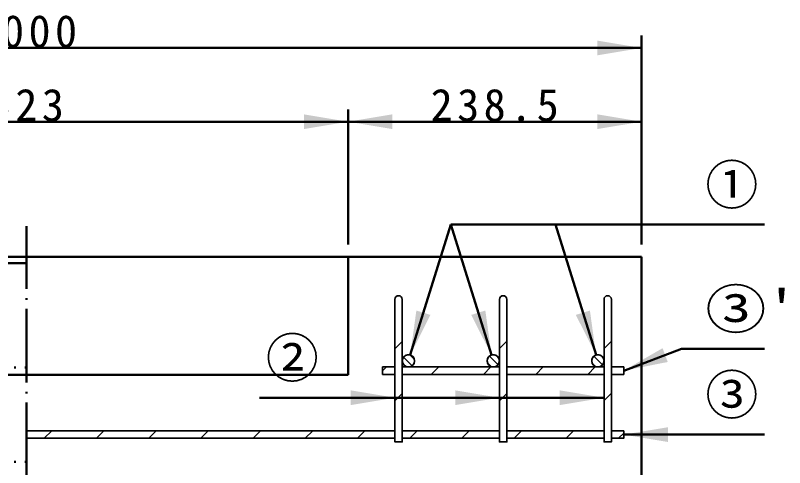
# Model space of a CAD drawing. Units: millimetres, scale not verified. Extents: x -2102 to 2102, y -1485 to 1485.
# Drawn here: x 343 to 968, y -270 to 98 of the extents above; entities that cross this region are included whole.
import ezdxf
from ezdxf.enums import TextEntityAlignment as Align

# ---------------------------------------------------------------- set-up
doc = ezdxf.new("R2010")
doc.units = ezdxf.units.MM
doc.header["$LTSCALE"] = 5
doc.linetypes.add('DOTTED', pattern=[1.75, 0.25, -1.5])
doc.linetypes.add('LONG_DASHED_DOTTED', pattern=[15.25, 12, -1.5, 0.25, -1.5])
doc.layers.add('0-0_V-nasSTD', color=7, linetype='Continuous', lineweight=35)
doc.layers.add('0-1_0', color=7, linetype='Continuous', lineweight=50)
doc.styles.add('ＭＳ ゴシック', font='')
doc.styles.get('ＭＳ ゴシック').set_extended_font_data('MS Gothic')

msp = doc.modelspace()

# ---------------------------------------------------------------- linework, layer by layer
at = {"layer": '0-0_V-nasSTD', "lineweight": 50}
for p, q in [((696.606, -72.473), (663.592, -178.482)), ((696.606, -72.473), (729.619, -178.482)), ((696.606, -72.473), (951.606, -72.473)), ((781.606, -72.473), (814.619, -178.482)), ((837.106, -191.256), (884.136, -173.559)), ((884.136, -173.559), (951.606, -173.559)), ((821.106, -213.256), (541.106, -213.256)), ((837.106, -243.256), (951.606, -243.256))]:
    msp.add_line(p, q, dxfattribs=at)
at = {"layer": '0-0_V-nasSTD'}
for p, q in [((651.106, -133.256), (651.106, -180.256)), ((657.106, -175.256), (657.106, -133.256)), ((742.106, -180.256), (742.106, -133.256)), ((827.106, -180.256), (827.106, -133.256)), ((651.106, -173.425), (657.106, -167.425)), ((736.106, -173.278), (742.106, -167.278)), ((821.106, -173.131), (827.106, -167.131)), ((658.087, -180.281), (665.08, -187.275)), ((663.27, -178.393), (666.968, -182.091)), ((727.919, -179.403), (734.959, -186.442)), ((812.839, -179.47), (819.891, -186.522)), ((726.405, -184.96), (729.402, -187.956)), ((736.106, -186.256), (736.106, -240.256)), ((811.5, -185.202), (814.16, -187.861)), ((641.106, -191.425), (644.275, -188.256)), ((729.032, -188.256), (664.16, -188.256)), ((680.701, -194.256), (686.701, -188.256)), ((723.128, -194.256), (729.128, -188.256)), ((814.048, -188.256), (742.106, -188.256)), ((765.554, -194.256), (771.554, -188.256)), ((807.981, -194.256), (813.981, -188.256)), ((657.106, -194.256), (736.106, -194.256)), ((821.106, -194.256), (742.106, -194.256)), ((651.106, -215.851), (657.106, -209.851)), ((736.106, -215.704), (742.106, -209.704)), ((821.106, -215.557), (827.106, -209.557)), ((366.143, -246.256), (372.143, -240.256)), ((408.569, -246.256), (414.569, -240.256)), ((450.996, -246.256), (456.996, -240.256)), ((493.422, -246.256), (499.422, -240.256)), ((535.848, -246.256), (541.848, -240.256)), ((578.275, -246.256), (584.275, -240.256)), ((620.701, -246.256), (626.701, -240.256)), ((663.128, -246.256), (669.128, -240.256)), ((705.554, -246.256), (711.554, -240.256)), ((747.981, -246.256), (753.981, -240.256)), ((790.407, -246.256), (796.407, -240.256)), ((832.833, -246.256), (837.106, -241.983)), ((351.606, -246.256), (651.106, -246.256))]:
    msp.add_line(p, q, dxfattribs=at)
at = {"layer": '0-0_V-nasSTD', "linetype": 'DOTTED', "lineweight": 50}
for p, q in [((351.606, -188.756), (96.106, -188.756)), ((351.606, -265.475), (103.293, -265.475))]:
    msp.add_line(p, q, dxfattribs=at)
at = {"layer": '0-0_V-nasSTD'}
for points in [[(736.106, -133.256), (736.106, -146.178), (736.106, -175.256)], [(821.106, -133.256), (821.106, -146.178), (821.106, -175.256)], [(651.106, -186.256), (651.106, -240.256), (351.606, -240.256)], [(651.106, -246.256), (651.106, -249.256), (657.106, -249.256), (657.106, -246.256), (689.767, -246.256), (736.106, -246.256), (736.106, -249.256), (742.106, -249.256), (742.106, -246.256), (788.042, -246.256), (821.106, -246.256), (821.106, -249.256), (827.106, -249.256), (827.106, -246.256), (837.106, -246.256), (837.106, -240.256), (827.106, -240.256), (827.106, -186.256)], [(736.106, -240.256), (687.455, -240.256), (657.106, -240.256), (657.106, -186.256)], [(742.106, -186.256), (742.106, -240.256), (790.391, -240.256), (821.106, -240.256), (821.106, -186.256)], [(651.106, -188.256), (641.106, -188.256), (641.106, -191.256), (641.106, -194.256), (651.106, -194.256)], [(827.106, -194.256), (837.106, -194.256), (837.106, -188.256), (827.106, -188.256)]]:
    msp.add_lwpolyline(points, dxfattribs=at)
for centre, radius, start, end in [((654.106, -133.256), 3, 0, 180), ((739.106, -133.256), 3, 0, 180), ((824.106, -133.256), 3, 0, 180), ((662.106, -183.256), 5, 294.26558, 180), ((731.106, -183.256), 5, 0, 245.50323), ((816.106, -183.256), 5, 0, 245.69802), ((662.106, -183.256), 5, 180, 270), ((731.106, -183.256), 5, 270, 0), ((816.106, -183.256), 5, 270, 0), ((662.106, -183.256), 5, 270, 294.26558), ((731.106, -183.256), 5, 245.50323, 270), ((816.106, -183.256), 5, 245.69802, 270)]:
    msp.add_arc(centre, radius, start, end, dxfattribs=at)
for points in [[(815.606, 65.244), (815.606, 77.244), (851.606, 71.244)], [(577.106, 5.244), (577.106, 17.244), (613.106, 11.244)], [(613.106, 11.244), (649.106, 5.244), (649.106, 17.244)], [(815.606, 5.244), (815.606, 17.244), (851.606, 11.244)], [(663.592, -178.482), (668.568, -142.326), (674.296, -144.11)], [(718.915, -144.11), (724.643, -142.326), (729.619, -178.482)], [(803.915, -144.11), (809.643, -142.326), (814.619, -178.482)], [(663.592, -178.482), (674.296, -144.11), (680.025, -145.894)], [(713.186, -145.894), (718.915, -144.11), (729.619, -178.482)], [(798.186, -145.894), (803.915, -144.11), (814.619, -178.482)], [(837.106, -191.256), (868.686, -172.962), (870.799, -178.577)], [(837.106, -191.256), (870.799, -178.577), (872.912, -184.193)], [(615.106, -219.256), (615.106, -207.256), (651.106, -213.256)], [(700.106, -219.256), (700.106, -207.256), (736.106, -213.256)], [(785.106, -219.256), (785.106, -207.256), (821.106, -213.256)], [(837.106, -243.256), (873.106, -249.256), (873.106, -237.256)]]:
    msp.add_solid(points, dxfattribs=at)
at = {"layer": '0-1_0'}
for p, q in [((851.606, -88.756), (851.606, 81.244)), ((-148.394, 71.244), (851.606, 71.244)), ((613.106, -88.756), (613.106, 21.244)), ((90.106, 11.244), (613.106, 11.244)), ((613.106, 11.244), (851.606, 11.244)), ((613.106, -98.756), (90.106, -98.756)), ((613.106, -98.756), (851.606, -98.756)), ((613.106, -98.756), (613.106, -194.756)), ((851.606, -98.756), (851.606, -283.756)), ((90.106, -103.756), (351.606, -103.756))]:
    msp.add_line(p, q, dxfattribs=at)
at = {"layer": '0-1_0', "linetype": 'LONG_DASHED_DOTTED'}
msp.add_line((351.606, -1039.756), (351.606, -73.756), dxfattribs=at)
at = {"layer": '0-1_0', "lineweight": 35}
for p, q in [((651.106, -133.256), (651.106, -249.256)), ((657.106, -133.256), (657.106, -249.256)), ((657.106, -175.256), (657.106, -133.256)), ((742.106, -133.256), (742.106, -249.256)), ((742.106, -180.256), (742.106, -133.256)), ((827.106, -133.256), (827.106, -249.256)), ((827.106, -180.256), (827.106, -133.256)), ((736.106, -146.178), (736.106, -175.256)), ((821.106, -146.178), (821.106, -175.256)), ((736.106, -186.256), (736.106, -240.256)), ((821.106, -186.256), (821.106, -240.256)), ((651.106, -188.256), (641.106, -188.256)), ((641.106, -188.256), (641.106, -194.256)), ((736.106, -188.256), (657.106, -188.256)), ((657.106, -188.256), (736.106, -188.256)), ((736.106, -188.256), (736.106, -194.256)), ((821.106, -188.256), (742.106, -188.256)), ((742.106, -194.256), (742.106, -188.256)), ((821.106, -188.256), (821.106, -194.256)), ((827.106, -188.256), (837.106, -188.256)), ((837.106, -188.256), (837.106, -194.256)), ((641.106, -194.256), (651.106, -194.256)), ((736.106, -194.256), (657.106, -194.256)), ((736.106, -194.256), (657.106, -194.256)), ((821.106, -194.256), (742.106, -194.256)), ((827.106, -194.256), (837.106, -194.256)), ((351.606, -240.256), (651.106, -240.256)), ((736.106, -240.256), (657.106, -240.256)), ((821.106, -240.256), (742.106, -240.256)), ((827.106, -240.256), (837.106, -240.256)), ((837.106, -240.256), (837.106, -246.256)), ((651.106, -249.256), (657.106, -249.256)), ((736.106, -246.256), (657.106, -246.256)), ((821.106, -246.256), (742.106, -246.256)), ((827.106, -246.256), (837.106, -246.256))]:
    msp.add_line(p, q, dxfattribs=at)
at = {"layer": '0-1_0'}
msp.add_lwpolyline([(613.106, -194.756), (90.106, -194.756), (90.106, -98.756)], dxfattribs=at)
at = {"layer": '0-1_0', "lineweight": 35}
for points in [[(736.106, -133.256), (736.106, -249.256), (742.106, -249.256)], [(821.106, -133.256), (821.106, -249.256), (827.106, -249.256)], [(736.106, -180.256), (736.106, -249.256), (736.106, -186.256)], [(821.106, -180.256), (821.106, -249.256), (821.106, -186.256)], [(651.106, -186.256), (651.106, -240.256), (651.106, -246.256), (651.106, -249.256), (657.106, -249.256), (657.106, -246.256), (689.767, -246.256)], [(687.455, -240.256), (657.106, -240.256), (657.106, -186.256)], [(790.391, -240.256), (742.106, -240.256), (742.106, -186.256)], [(821.106, -246.256), (821.106, -249.256), (827.106, -249.256), (827.106, -246.256), (837.106, -246.256), (837.106, -240.256), (827.106, -240.256), (827.106, -186.256)], [(651.106, -188.256), (641.106, -188.256), (641.106, -191.256), (641.106, -194.256), (651.106, -194.256)], [(821.106, -194.256), (742.106, -194.256), (742.106, -188.256), (821.106, -188.256)], [(827.106, -194.256), (837.106, -194.256), (837.106, -188.256), (827.106, -188.256)], [(351.606, -246.256), (651.106, -246.256), (651.106, -240.256)], [(736.106, -246.256), (736.106, -249.256), (742.106, -249.256), (742.106, -246.256), (788.042, -246.256)]]:
    msp.add_lwpolyline(points, dxfattribs=at)
for centre in [(662.106, -183.256), (731.106, -183.256), (816.106, -183.256)]:
    msp.add_circle(centre, 5, dxfattribs=at)
for centre, radius, start, end in [((654.106, -133.256), 3, 0, 180), ((654.106, -133.256), 3, 0, 180), ((739.106, -133.256), 3, 0, 180), ((739.106, -133.256), 3, 0, 180), ((824.106, -133.256), 3, 0, 180), ((824.106, -133.256), 3, 0, 180), ((662.106, -183.256), 5, 294.26558, 180), ((731.106, -183.256), 5, 0, 245.50323), ((816.106, -183.256), 5, 0, 245.69802), ((662.106, -183.256), 5, 180, 270), ((731.106, -183.256), 5, 270, 0), ((816.106, -183.256), 5, 270, 0), ((662.106, -183.256), 5, 270, 294.26558), ((731.106, -183.256), 5, 245.50323, 270), ((816.106, -183.256), 5, 245.69802, 270)]:
    msp.add_arc(centre, radius, start, end, dxfattribs=at)

# ---------------------------------------------------------------- texts
at = {"layer": '0-0_V-nasSTD', "style": 'ＭＳ ゴシック'}
for s, p in [('①', (903.406, -65.473)), ('②', (546.106, -206.256)), ('③', (903.406, -236.256))]:
    msp.add_text(s, height=31.67, dxfattribs=at).set_placement(p, align=Align.BOTTOM_LEFT)
at = {"layer": '0-0_V-nasSTD', "style": 'ＭＳ ゴシック', "width": 1.15}
msp.add_text("③'", height=31.67, dxfattribs=at).set_placement((903.406, -166.559), align=Align.BOTTOM_LEFT)
at = {"layer": '0-0_V-nasSTD', "char_height": 26.39, "attachment_point": 7, "style": 'ＭＳ ゴシック'}
for s, insert in [('\\T1.2;1000', (310.206, 71.244)), ('\\T1.2;523', (321.006, 11.244)), ('\\T1.2;238.5', (680.156, 11.244))]:
    msp.add_mtext(s, dxfattribs=dict(at, insert=insert))

doc.saveas('drawing.dxf')
